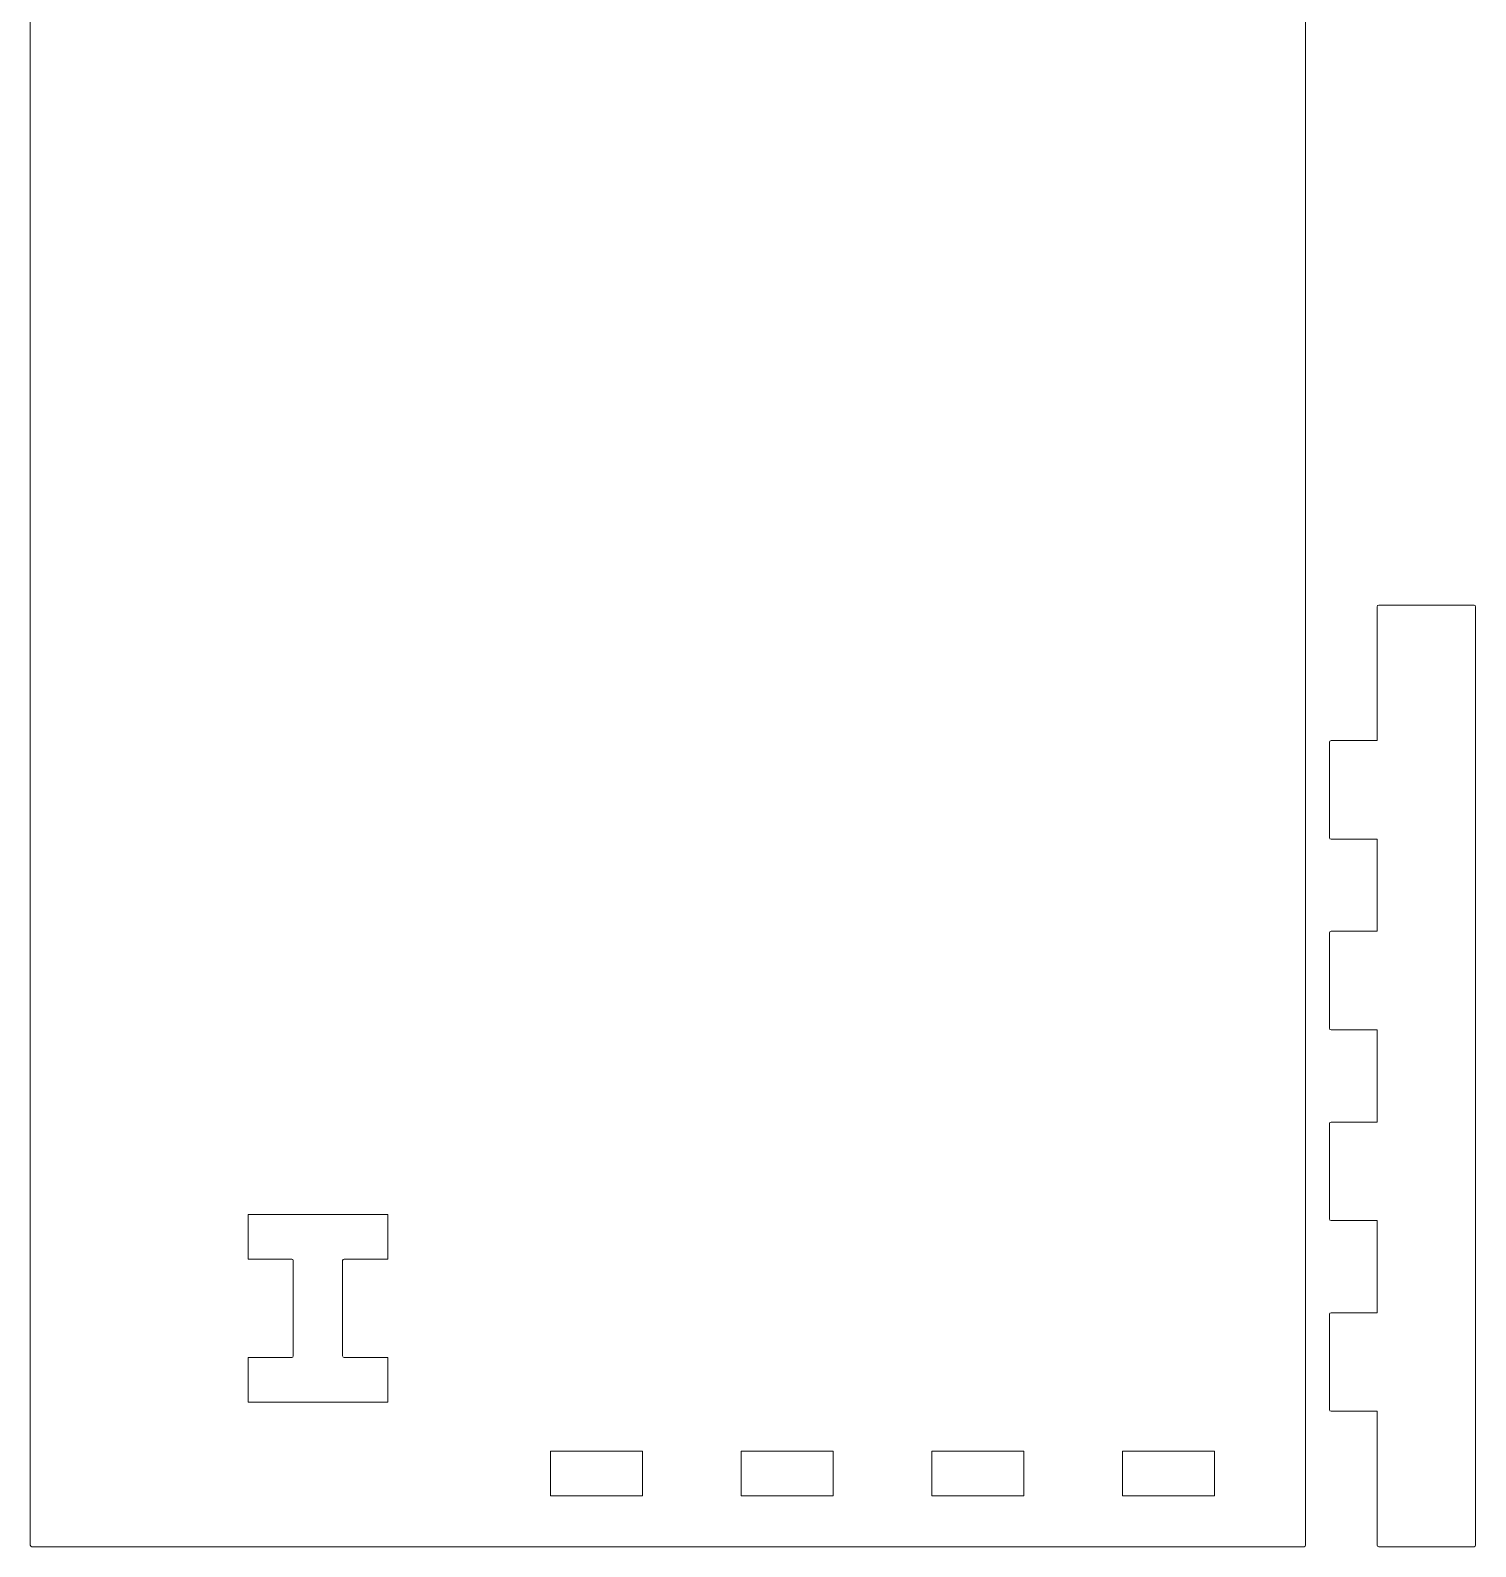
# Model space of a CAD drawing. Header units: millimetres. Extents: x -606 to 612, y -200 to 208.
# Drawn here: x 426.7 to 517.7, y -200.2 to -104.8 of the extents above; entities that cross this region are included whole.
import ezdxf

# ---------------------------------------------------------------- set-up
doc = ezdxf.new("R2010")
doc.units = ezdxf.units.MM
doc.header["$MEASUREMENT"] = 0
doc.layers.add('Camada 1', color=7, linetype='Continuous')

msp = doc.modelspace()

# ---------------------------------------------------------------- linework, layer by layer
at = {"layer": 'Camada 1', "lineweight": 20}
for points, knots in [([(426.823, -200.184), (426.823, -200.184), (506.873, -200.184), (506.873, -200.184), (506.929, -200.184), (506.973, -200.139), (506.973, -200.084), (506.973, -200.084), (506.973, -197.084), (506.973, -197.084), (506.973, -197.084), (506.973, 196.916), (506.973, 196.916), (506.973, 196.916), (506.973, 199.916), (506.973, 199.916), (506.973, 199.971), (506.929, 200.016), (506.873, 200.016), (506.873, 200.016), (426.823, 200.016), (426.823, 200.016), (426.768, 200.016), (426.723, 199.971), (426.723, 199.916), (426.723, 199.916), (426.723, 196.916), (426.723, 196.916), (426.723, 196.916), (426.723, -197.084), (426.723, -197.084), (426.723, -197.084), (426.723, -200.084), (426.723, -200.084), (426.723, -200.139), (426.768, -200.184), (426.823, -200.184)], [0, 0, 0, 0, 0.083333, 0.083333, 0.083333, 0.166667, 0.166667, 0.166667, 0.25, 0.25, 0.25, 0.333333, 0.333333, 0.333333, 0.416667, 0.416667, 0.416667, 0.5, 0.5, 0.5, 0.583333, 0.583333, 0.583333, 0.666667, 0.666667, 0.666667, 0.75, 0.75, 0.75, 0.833333, 0.833333, 0.833333, 0.916667, 0.916667, 0.916667, 1, 1, 1, 1]), ([(511.573, -200.184), (511.573, -200.184), (517.573, -200.184), (517.573, -200.184), (517.629, -200.184), (517.673, -200.139), (517.673, -200.084), (517.673, -200.084), (517.673, -197.084), (517.673, -197.084), (517.673, -197.084), (517.673, -144.034), (517.673, -144.034), (517.673, -144.034), (517.673, -141.034), (517.673, -141.034), (517.673, -140.979), (517.629, -140.934), (517.573, -140.934), (517.573, -140.934), (511.573, -140.934), (511.573, -140.934), (511.518, -140.934), (511.473, -140.979), (511.473, -141.034), (511.473, -141.034), (511.473, -144.034), (511.473, -144.034), (511.473, -144.034), (511.473, -149.459), (511.473, -149.459), (511.473, -149.459), (508.573, -149.459), (508.573, -149.459), (508.518, -149.459), (508.473, -149.504), (508.473, -149.559), (508.473, -149.559), (508.473, -155.559), (508.473, -155.559), (508.473, -155.614), (508.518, -155.659), (508.573, -155.659), (508.573, -155.659), (511.473, -155.659), (511.473, -155.659), (511.473, -155.659), (511.473, -161.459), (511.473, -161.459), (511.473, -161.459), (508.573, -161.459), (508.573, -161.459), (508.518, -161.459), (508.473, -161.504), (508.473, -161.559), (508.473, -161.559), (508.473, -167.559), (508.473, -167.559), (508.473, -167.614), (508.518, -167.659), (508.573, -167.659), (508.573, -167.659), (511.473, -167.659), (511.473, -167.659), (511.473, -167.659), (511.473, -173.459), (511.473, -173.459), (511.473, -173.459), (508.573, -173.459), (508.573, -173.459), (508.518, -173.459), (508.473, -173.504), (508.473, -173.559), (508.473, -173.559), (508.473, -179.559), (508.473, -179.559), (508.473, -179.614), (508.518, -179.659), (508.573, -179.659), (508.573, -179.659), (511.473, -179.659), (511.473, -179.659), (511.473, -179.659), (511.473, -185.459), (511.473, -185.459), (511.473, -185.459), (508.573, -185.459), (508.573, -185.459), (508.518, -185.459), (508.473, -185.504), (508.473, -185.559), (508.473, -185.559), (508.473, -191.559), (508.473, -191.559), (508.473, -191.614), (508.518, -191.659), (508.573, -191.659), (508.573, -191.659), (511.473, -191.659), (511.473, -191.659), (511.473, -191.659), (511.473, -197.084), (511.473, -197.084), (511.473, -197.084), (511.473, -200.084), (511.473, -200.084), (511.473, -200.139), (511.518, -200.184), (511.573, -200.184)], [0, 0, 0, 0, 0.027778, 0.027778, 0.027778, 0.055556, 0.055556, 0.055556, 0.083333, 0.083333, 0.083333, 0.111111, 0.111111, 0.111111, 0.138889, 0.138889, 0.138889, 0.166667, 0.166667, 0.166667, 0.194444, 0.194444, 0.194444, 0.222222, 0.222222, 0.222222, 0.25, 0.25, 0.25, 0.277778, 0.277778, 0.277778, 0.305556, 0.305556, 0.305556, 0.333333, 0.333333, 0.333333, 0.361111, 0.361111, 0.361111, 0.388889, 0.388889, 0.388889, 0.416667, 0.416667, 0.416667, 0.444444, 0.444444, 0.444444, 0.472222, 0.472222, 0.472222, 0.5, 0.5, 0.5, 0.527778, 0.527778, 0.527778, 0.555556, 0.555556, 0.555556, 0.583333, 0.583333, 0.583333, 0.611111, 0.611111, 0.611111, 0.638889, 0.638889, 0.638889, 0.666667, 0.666667, 0.666667, 0.694444, 0.694444, 0.694444, 0.722222, 0.722222, 0.722222, 0.75, 0.75, 0.75, 0.777778, 0.777778, 0.777778, 0.805556, 0.805556, 0.805556, 0.833333, 0.833333, 0.833333, 0.861111, 0.861111, 0.861111, 0.888889, 0.888889, 0.888889, 0.916667, 0.916667, 0.916667, 0.944444, 0.944444, 0.944444, 0.972222, 0.972222, 0.972222, 1, 1, 1, 1]), ([(444.823, -191.084), (444.823, -191.084), (440.423, -191.084), (440.423, -191.084), (440.423, -191.084), (440.423, -188.284), (440.423, -188.284), (440.423, -188.284), (443.173, -188.284), (443.173, -188.284), (443.229, -188.284), (443.273, -188.239), (443.273, -188.184), (443.273, -188.184), (443.273, -182.184), (443.273, -182.184), (443.273, -182.129), (443.229, -182.084), (443.173, -182.084), (443.173, -182.084), (440.423, -182.084), (440.423, -182.084), (440.423, -182.084), (440.423, -179.284), (440.423, -179.284), (440.423, -179.284), (449.223, -179.284), (449.223, -179.284), (449.223, -179.284), (449.223, -182.084), (449.223, -182.084), (449.223, -182.084), (446.473, -182.084), (446.473, -182.084), (446.418, -182.084), (446.373, -182.129), (446.373, -182.184), (446.373, -182.184), (446.373, -188.184), (446.373, -188.184), (446.373, -188.239), (446.418, -188.284), (446.473, -188.284), (446.473, -188.284), (449.223, -188.284), (449.223, -188.284), (449.223, -188.284), (449.223, -191.084), (449.223, -191.084), (449.223, -191.084), (444.823, -191.084), (444.823, -191.084)], [0, 0, 0, 0, 0.058824, 0.058824, 0.058824, 0.117647, 0.117647, 0.117647, 0.176471, 0.176471, 0.176471, 0.235294, 0.235294, 0.235294, 0.294118, 0.294118, 0.294118, 0.352941, 0.352941, 0.352941, 0.411765, 0.411765, 0.411765, 0.470588, 0.470588, 0.470588, 0.529412, 0.529412, 0.529412, 0.588235, 0.588235, 0.588235, 0.647059, 0.647059, 0.647059, 0.705882, 0.705882, 0.705882, 0.764706, 0.764706, 0.764706, 0.823529, 0.823529, 0.823529, 0.882353, 0.882353, 0.882353, 0.941176, 0.941176, 0.941176, 1, 1, 1, 1]), ([(462.348, -194.184), (462.348, -194.184), (465.248, -194.184), (465.248, -194.184), (465.248, -194.184), (465.248, -196.984), (465.248, -196.984), (465.248, -196.984), (459.448, -196.984), (459.448, -196.984), (459.448, -196.984), (459.448, -194.184), (459.448, -194.184), (459.448, -194.184), (462.348, -194.184), (462.348, -194.184)], [0, 0, 0, 0, 0.2, 0.2, 0.2, 0.4, 0.4, 0.4, 0.6, 0.6, 0.6, 0.8, 0.8, 0.8, 1, 1, 1, 1]), ([(474.348, -194.184), (474.348, -194.184), (477.248, -194.184), (477.248, -194.184), (477.248, -194.184), (477.248, -196.984), (477.248, -196.984), (477.248, -196.984), (471.448, -196.984), (471.448, -196.984), (471.448, -196.984), (471.448, -194.184), (471.448, -194.184), (471.448, -194.184), (474.348, -194.184), (474.348, -194.184)], [0, 0, 0, 0, 0.2, 0.2, 0.2, 0.4, 0.4, 0.4, 0.6, 0.6, 0.6, 0.8, 0.8, 0.8, 1, 1, 1, 1]), ([(486.348, -194.184), (486.348, -194.184), (489.248, -194.184), (489.248, -194.184), (489.248, -194.184), (489.248, -196.984), (489.248, -196.984), (489.248, -196.984), (483.448, -196.984), (483.448, -196.984), (483.448, -196.984), (483.448, -194.184), (483.448, -194.184), (483.448, -194.184), (486.348, -194.184), (486.348, -194.184)], [0, 0, 0, 0, 0.2, 0.2, 0.2, 0.4, 0.4, 0.4, 0.6, 0.6, 0.6, 0.8, 0.8, 0.8, 1, 1, 1, 1]), ([(498.348, -194.184), (498.348, -194.184), (501.248, -194.184), (501.248, -194.184), (501.248, -194.184), (501.248, -196.984), (501.248, -196.984), (501.248, -196.984), (495.448, -196.984), (495.448, -196.984), (495.448, -196.984), (495.448, -194.184), (495.448, -194.184), (495.448, -194.184), (498.348, -194.184), (498.348, -194.184)], [0, 0, 0, 0, 0.2, 0.2, 0.2, 0.4, 0.4, 0.4, 0.6, 0.6, 0.6, 0.8, 0.8, 0.8, 1, 1, 1, 1])]:
    msp.add_open_spline(points, degree=3, knots=knots, dxfattribs=at)

doc.saveas('drawing.dxf')
